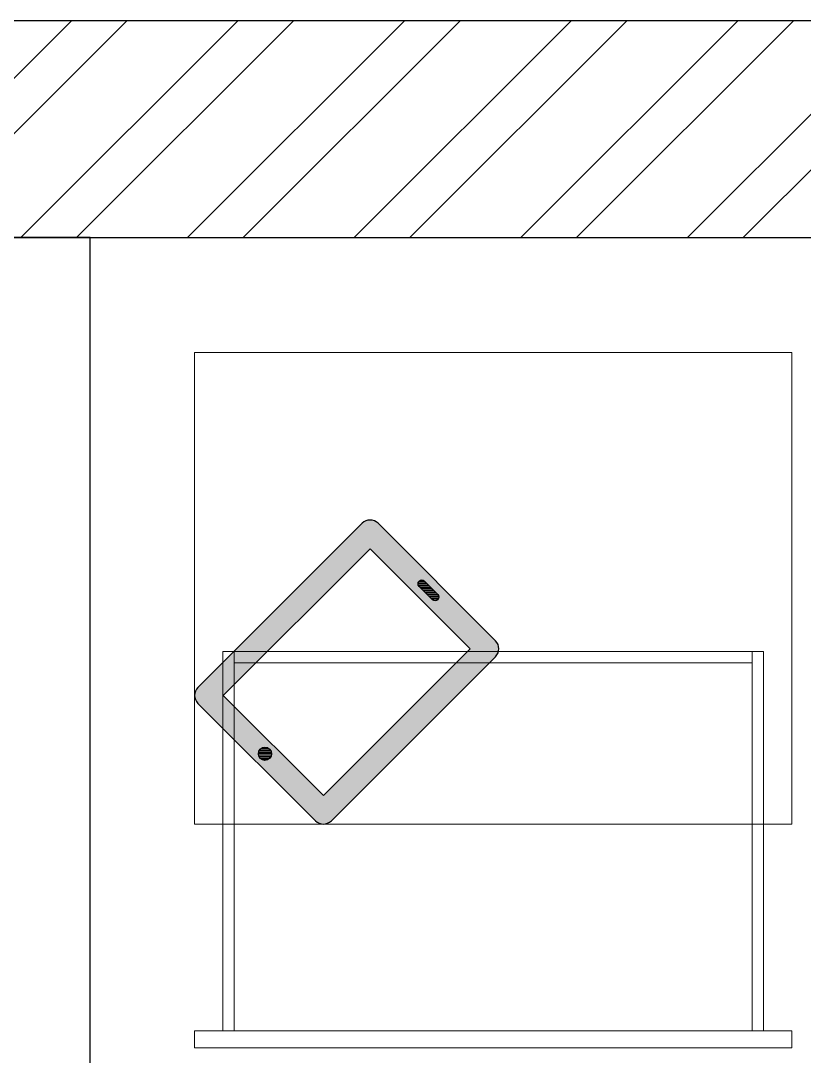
# Model space of a CAD drawing. Header units: feet. Extents: x 9387391 to 9401271, y -6779689 to -6765394.
# Drawn here: x 9394467 to 9395298, y -6766492 to -6765394 of the extents above; entities that cross this region are included whole.
import ezdxf

# ---------------------------------------------------------------- set-up
doc = ezdxf.new("R2010")
doc.units = ezdxf.units.FT
doc.header["$LTSCALE"] = 33
doc.header["$MEASUREMENT"] = 0
doc.layers.add('A-WALL', color=1, linetype='Continuous')
for name, color, linetype, lineweight in [('LENS-FURNITURE', 13, 'Continuous', 9), ('LENS-PARTITION', 21, 'Continuous', 25), ('LN-HATCH', 251, 'Continuous', 0), ('PLANO-CARPET', 3, 'Continuous', 18)]:
    doc.layers.add(name, color=color, linetype=linetype, lineweight=lineweight)

# ---------------------------------------------------------------- blocks, each defined once
blk = doc.blocks.new('A$C929adc24')
at = {"layer": 'LN-HATCH'}
h = blk.add_hatch(dxfattribs=at)
h.set_pattern_fill('ANSI32', color=256, scale=333, angle=180)
h.set_pattern_definition([(225, (-11598462.90544866, 5496387.649851228), (88.29995930067012, -88.29995930067015), []), (225, (-11598521.7720881, 5496387.649851228), (88.29995930067012, -88.29995930067015), [])])
h.paths.add_polyline_path([(3525.692079698667, 4579.45501823537), (3525.692079698667, 4809.455018235371), (-9704.307920301333, 4809.455018235371), (-9854.307920301335, 4809.455018235371), (-9854.307920301335, 4579.45501823537), (-9704.307920301333, 4579.45501823537), (3295.692079698667, 4579.45501823537), (3295.692079698667, -4165.544981764629), (3295.692079698667, -4315.544981764629), (3525.692079698667, -4315.544981764629)])
at = {"layer": 'A-WALL'}
blk.add_line((3525.692079698667, 4809.455018235371), (-9704.307920301333, 4809.455018235371), dxfattribs=at)
blk.add_lwpolyline([(-9704.307920301333, 4579.45501823537), (3295.692079698667, 4579.45501823537), (3295.692079698667, -4165.544981764629)], dxfattribs=at)
blk = doc.blocks.new('TRIAL SET CABINET 633x500')
at = {"layer": 'LENS-FURNITURE'}
h = blk.add_hatch(color=9, dxfattribs=at)
h.dxf.hatch_style = 1
edge = h.paths.add_edge_path()
edge.add_line((-8.54246803093703, -981.9670201920668), (115.9083254579454, -857.5162267031847))
edge.add_arc((107.4230440836399, -849.030945328879), 12.00000000009463, 315, 405)
edge.add_line((115.9083254579454, -840.5456639545736), (-58.03994271345434, -666.5973957831737))
edge.add_arc((-66.52522408775982, -675.0826771574792), 12.00000000009463, 45.00000000000002, 135)
edge.add_line((-75.01050546206531, -666.5973957831737), (-199.4612989509478, -791.0481892720562))
edge.add_arc((-190.9760175766423, -799.5334706454303), 11.99999999943607, 135.0000000031442, 225.0000000031442)
edge.add_line((-199.4612989500165, -808.0187520197359), (-25.5130307786167, -981.967020191136))
edge.add_arc((-17.02774940431148, -973.4817388177615), 11.99999999943605, 224.9999999968574, 314.9999999968578)
h.paths.add_polyline_path([(-17.02774940524252, -955.0969625067663), (89.03826777357607, -849.0309453279477), (-66.52522408775982, -693.4674534666119), (-172.5912412665784, -799.5334706454305)], flags=16)
edge = h.paths.add_edge_path(flags=16)
edge.add_line((-138.2965623782947, -741.9042679787381), (-124.1544267544522, -727.7621323548956))
edge.add_arc((-121.3259996296837, -730.5905594796641), 4.000000000031514, 45.00000000000051, 134.9999999999996, ccw=False)
edge.add_arc((-121.3259996296838, -730.5905594796641), 4.000000000031584, -45.000000000000625, 44.999999999999375, ccw=False)
edge.add_line((-118.4975725049153, -733.4189866044327), (-132.6397081287578, -747.561122228275))
edge.add_arc((-135.4681352535263, -744.7326951035067), 4.000000000031524, 225.0000000000006, 314.99999999999966, ccw=False)
edge.add_arc((-135.4681352535261, -744.7326951035066), 4.000000000031665, 135.0000000000006, 225.0000000000006, ccw=False)
edge = h.paths.add_edge_path(flags=16)
edge.add_arc((44.84409394953398, -910.9027886827243), 7, 0, 360)
at = {"layer": 'LENS-FURNITURE', "lineweight": 0}
h = blk.add_hatch(dxfattribs=at)
h.set_pattern_fill('ANSI31', color=252, scale=10, angle=405)
h.set_pattern_definition([(90, (-3772352.875833935, -3684050.327587578), (-1.25, 2e-16), [])])
edge = h.paths.add_edge_path()
edge.add_line((-138.2965623782947, -741.9042679787381), (-124.1544267544522, -727.7621323548956))
edge.add_arc((-121.3259996296837, -730.5905594796641), 4.000000000031514, 45.00000000000051, 134.9999999999996, ccw=False)
edge.add_arc((-121.3259996296838, -730.5905594796641), 4.000000000031584, -45.000000000000625, 44.999999999999375, ccw=False)
edge.add_line((-118.4975725049153, -733.4189866044327), (-132.6397081287578, -747.561122228275))
edge.add_arc((-135.4681352535263, -744.7326951035067), 4.000000000031524, 225.0000000000006, 314.99999999999966, ccw=False)
edge.add_arc((-135.4681352535261, -744.7326951035066), 4.000000000031665, 135.0000000000006, 225.0000000000006, ccw=False)
edge = h.paths.add_edge_path()
edge.add_arc((44.84409394953398, -910.9027886827243), 7, 0, 360)
at = {"layer": 'LENS-FURNITURE'}
blk.add_lwpolyline([(119.4230440827086, -352.4817388160154), (119.4230440827086, -985.4817388160156), (-380.5769559172913, -985.4817388160156), (-380.5769559172913, -352.4817388160154)], close=True, dxfattribs=at)
at = {"layer": 'LENS-FURNITURE', "color": 146}
for points in [[(338.5359051078558, -352.4817388160154), (338.5359051078558, -985.4817388160156), (356.5359051078559, -985.4817388160156), (356.5359051078559, -352.4817388160154)], [(-63.4640948921442, -382.4817388160154), (-63.4640948921442, -394.4817388160154), (338.5359051078558, -394.4817388160154), (338.5359051078558, -382.4817388160154)], [(-63.4640948921442, -394.4817388160154), (-63.4640948921442, -943.4817388160153), (-51.4640948921442, -943.4817388160153), (-51.4640948921442, -394.4817388160154)], [(-63.4640948921442, -955.4817388160152), (-63.4640948921442, -943.4817388160153), (338.5359051078558, -943.4817388160153), (338.5359051078558, -955.4817388160152)]]:
    blk.add_lwpolyline(points, close=True, dxfattribs=at)
at = {"layer": 'LENS-FURNITURE', "color": 18, "lineweight": 30}
for points in [[(-8.54246803093703, -981.9670201920668), (115.9083254579454, -857.5162267031847, 0.4142135623730951), (115.9083254579454, -840.5456639545736), (-58.03994271345434, -666.5973957831737, 0.4142135623730951), (-75.01050546206531, -666.5973957831737), (-199.4612989509478, -791.0481892720562, 0.4142135623730951), (-199.4612989500165, -808.0187520197359), (-25.51303077861669, -981.967020191136, 0.4142135623730951)], [(-138.2965623782947, -741.9042679787381), (-124.1544267544522, -727.7621323548956, -0.4142135623730951), (-118.4975725049153, -727.7621323548956), (-118.4975725049153, -727.7621323548956, -0.4142135623730951), (-118.4975725049153, -733.4189866044327), (-132.6397081287578, -747.561122228275, -0.4142135623730951), (-138.2965623782947, -747.561122228275), (-138.2965623782947, -747.561122228275, -0.4142135623730951)]]:
    blk.add_lwpolyline(points, format="xyb", close=True, dxfattribs=at)
blk.add_lwpolyline([(-17.02774940524252, -955.0969625067663), (89.03826777357607, -849.0309453279477), (-66.52522408775982, -693.4674534666119), (-172.5912412665784, -799.5334706454305)], close=True, dxfattribs=at)
blk.add_circle((44.84409394953398, -910.9027886827243), 7, dxfattribs=at)

msp = doc.modelspace()

# ---------------------------------------------------------------- linework, layer by layer
at = {"layer": 'LENS-PARTITION'}
msp.add_lwpolyline([(9394440.984533837, -6767223.726356765), (9394540.984533835, -6767223.726356765), (9394540.984533831, -6765623.726356764), (9394440.984533831, -6765623.726356764)], close=True, dxfattribs=at)

# ---------------------------------------------------------------- block references
at = {"layer": 'LENS-FURNITURE', "rotation": 270}
msp.add_blockref('TRIAL SET CABINET 633x500', (9395637.197475532, -6766126.121353485), dxfattribs=at)
at = {"layer": 'PLANO-CARPET', "color": 2}
msp.add_blockref('A$C929adc24', (9397745.292454133, -6770203.181374998), dxfattribs=at)

doc.saveas('drawing.dxf')
